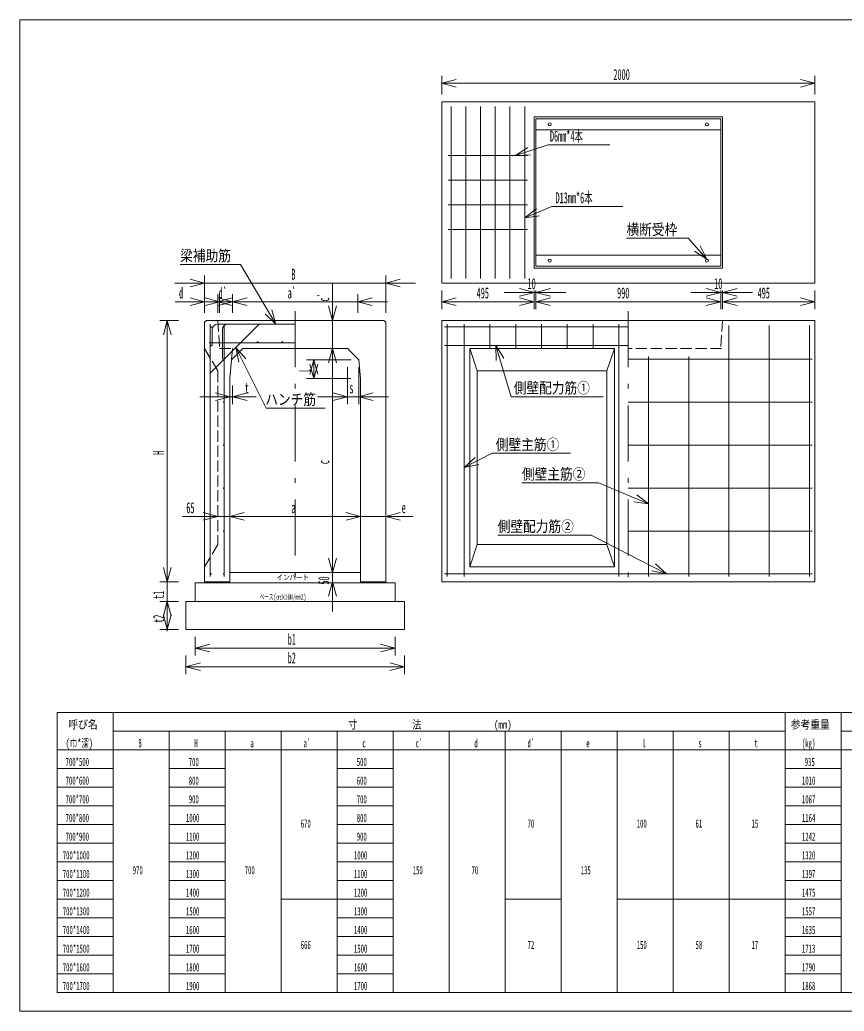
# Model space of a CAD drawing. Units: millimetres, scale not verified. Extents: x 255 to 7715, y 190 to 5500.
# Drawn here: x 255 to 4671, y 190 to 5500 of the extents above; entities that cross this region are included whole.
import ezdxf
from ezdxf.enums import TextEntityAlignment as Align

# ---------------------------------------------------------------- set-up
doc = ezdxf.new("R2010")
doc.units = ezdxf.units.MM
doc.header["$LTSCALE"] = 10
doc.linetypes.add('USER1', pattern=[8, 6, -2])
doc.linetypes.add('USER2', pattern=[50.5, 30, -9, 2.5, -9])
for name, color, linetype, lineweight in [('1', 7, 'Continuous', 18), ('10', 3, 'Continuous', 18), ('17', 7, 'Continuous', 18), ('18', 7, 'Continuous', 18)]:
    doc.layers.add(name, color=color, linetype=linetype, lineweight=lineweight)
doc.styles.add('ＭＳ ゴシック', font='')
doc.styles.get('ＭＳ ゴシック').set_extended_font_data('MS Gothic')

msp = doc.modelspace()

# ---------------------------------------------------------------- linework, layer by layer
at = {"layer": '1'}
for p, q in [((255, 5500), (255, 190)), ((7715, 5500), (255, 5500)), ((2515, 5200), (2515, 5100)), ((2515, 5160), (2592.27, 5180.71)), ((2515, 5160), (4515, 5160)), ((2515, 5160), (2592.27, 5139.29)), ((4515, 5160), (4437.73, 5180.71)), ((4515, 5160), (4437.73, 5139.29)), ((4515, 5200), (4515, 5100)), ((4515, 5060), (2515, 5060)), ((2515, 5060), (2515, 4575)), ((4515, 4575), (4515, 5060)), ((3020, 4980), (3010, 4980)), ((3010, 4980), (3010, 4575)), ((4020, 4980), (3020, 4980)), ((4010, 4970), (3020, 4970)), ((3020, 4970), (3020, 4575)), ((4010, 4575), (4010, 4970)), ((4020, 4575), (4020, 4980)), ((4010, 4910), (3020, 4910)), ((2515, 4575), (2515, 4090)), ((3010, 4575), (3010, 4170)), ((3020, 4575), (3020, 4180)), ((4010, 4180), (4010, 4575)), ((4020, 4170), (4020, 4575)), ((4515, 4090), (4515, 4575)), ((3835, 4330), (3505, 4330)), ((3936, 4218), (3835, 4330)), ((3936, 4218), (3868.87, 4261.52)), ((3936, 4218), (3899.63, 4289.25)), ((3020, 4240), (4010, 4240)), ((1436.92, 4190), (1113.89, 4190)), ((1626.17, 3870), (1436.92, 4190)), ((3010, 4170), (4020, 4170)), ((3020, 4180), (4010, 4180)), ((1085, 4090), (2375, 4090)), ((1245, 4090), (1167.73, 4110.71)), ((1245, 4090), (1167.73, 4069.29)), ((1245, 4130), (1245, 3930)), ((1930, 3580), (1930, 4091.27)), ((2215, 4130), (2215, 3930)), ((2215, 4090), (2292.27, 4110.71)), ((2215, 4090), (2292.27, 4069.29)), ((2515, 4090), (4515, 4090)), ((2515, 3950), (2515, 4050)), ((2850, 4040), (3180, 4040)), ((3010, 4040), (2932.73, 4060.71)), ((3010, 4040), (2932.73, 4019.29)), ((3010, 3950), (3010, 4050)), ((3010, 4000), (3010, 4050)), ((3020, 4040), (3097.27, 4060.71)), ((3020, 3950), (3020, 4050)), ((3020, 4000), (3020, 4050)), ((3020, 4040), (3097.27, 4019.29)), ((3850, 4040), (4180, 4040)), ((4010, 4040), (3932.73, 4060.71)), ((4010, 4040), (3932.73, 4019.29)), ((4010, 3950), (4010, 4050)), ((4010, 4000), (4010, 4050)), ((4020, 4040), (4097.27, 4060.71)), ((4020, 3950), (4020, 4050)), ((4020, 4000), (4020, 4050)), ((4020, 4040), (4097.27, 4019.29)), ((4515, 3950), (4515, 4050)), ((1475, 3990), (1087.96, 3990)), ((1165, 3990), (1555, 3990)), ((1245, 3990), (1167.73, 4010.71)), ((1245, 3990), (1167.73, 3969.29)), ((1235, 3990), (2225, 3990)), ((1245, 4030), (1245, 3930)), ((1325, 3990), (1247.73, 4010.71)), ((1325, 3990), (1247.73, 3969.29)), ((1315, 4030), (1315, 3930)), ((1315, 3990), (1392.27, 4010.71)), ((1315, 3990), (1392.27, 3969.29)), ((1395, 3990), (1317.73, 4010.71)), ((1395, 3990), (1317.73, 3969.29)), ((1325, 4030), (1325, 3930)), ((1395, 4030), (1395, 3930)), ((1395, 4030), (1395, 3930)), ((1395, 3990), (1472.27, 4010.71)), ((1395, 3990), (1472.27, 3969.29)), ((2065, 4030), (2065, 3930)), ((2065, 3990), (2142.27, 4010.71)), ((2065, 3990), (2142.27, 3969.29)), ((2515, 3990), (2592.27, 4010.71)), ((2515, 3990), (3010, 3990)), ((2515, 3990), (2592.27, 3969.29)), ((3010, 3990), (2932.73, 4010.71)), ((3010, 3990), (2932.73, 3969.29)), ((3020, 3990), (3097.27, 4010.71)), ((3020, 3990), (4010, 3990)), ((3020, 3990), (3097.27, 3969.29)), ((4010, 3990), (3932.73, 4010.71)), ((4010, 3990), (3932.73, 3969.29)), ((4020, 3990), (4097.27, 4010.71)), ((4020, 3990), (4515, 3990)), ((4020, 3990), (4097.27, 3969.29)), ((4515, 3990), (4437.73, 4010.71)), ((4515, 3990), (4437.73, 3969.29)), ((1626.17, 3870), (1604.66, 3947.05)), ((1930, 3890), (1909.29, 3967.27)), ((1930, 3890), (1950.71, 3967.27)), ((1005, 3890), (1105, 3890)), ((1045, 3890), (1024.29, 3812.73)), ((1045, 3890), (1045, 2490)), ((1045, 3890), (1065.71, 3812.73)), ((1245, 3880), (1255, 3890)), ((1245, 3420), (1245, 3880)), ((1255, 3890), (2205, 3890)), ((1626.17, 3870), (1569.01, 3925.97)), ((2205, 3890), (2215, 3880)), ((2215, 3420), (2215, 3880)), ((4065, 3890), (2515, 3890)), ((2515, 3420), (2515, 3890)), ((4057.31, 3890), (4119.53, 3890)), ((4057.31, 3890), (4119.53, 3890)), ((4515, 3890), (4115, 3890)), ((4515, 3890), (4115, 3890)), ((4515, 3420), (4515, 3890)), ((1275, 3606.62), (1537.01, 3870)), ((1285, 3755), (1285, 3840)), ((1315, 3870), (1730, 3870)), ((1340, 3681.5), (1340, 3840)), ((1370, 3870), (1527.63, 3870)), ((2773.3, 3870), (2773.3, 3740)), ((2911.6, 3870), (2911.6, 3740)), ((3049.9, 3870), (3049.9, 3740)), ((3188.2, 3870), (3188.2, 3740)), ((3326.5, 3870), (3326.5, 3740)), ((1389.32, 3679), (1450, 3740)), ((1411.96, 3744.3), (1575, 3420)), ((1411.96, 3744.3), (1465.17, 3684.56)), ((1411.96, 3744.3), (1428.17, 3665.96)), ((2010, 3740), (1450, 3740)), ((1930, 3740), (1909.29, 3662.73)), ((1930, 3740), (1909.29, 3662.73)), ((1930, 2540), (1930, 3740)), ((1930, 3740), (1950.71, 3662.73)), ((1930, 3740), (1950.71, 3662.73)), ((2071, 3679), (2010, 3740)), ((3440, 3740), (2665, 3740)), ((2665, 3740), (2705, 3620)), ((2665, 3740), (2665, 3420)), ((3440, 3740), (3400, 3620)), ((3440, 3420), (3440, 3740)), ((1389.32, 3679), (1380, 3579)), ((1790, 3679), (2031, 3679)), ((1830, 3679), (1809.29, 3601.73)), ((1830, 3679), (1830, 3579)), ((1830, 3679), (1850.71, 3601.73)), ((2080, 3579), (2071, 3679)), ((1830, 3579), (1809.29, 3656.27)), ((1830, 3579), (1850.71, 3656.27)), ((2010, 3441.5), (2010, 3639)), ((2071, 3441.5), (2071, 3639)), ((3400, 3620), (2705, 3620)), ((2705, 3620), (2705, 3420)), ((3400, 3420), (3400, 3620)), ((1380, 3420), (1380, 3579)), ((1790, 3579), (2025.81, 3579)), ((2080, 3420), (2080, 3579)), ((1380, 3441.5), (1380, 3539)), ((1395, 3441.5), (1395, 3541.5)), ((1220, 3481.5), (1520.53, 3481.5)), ((1380, 3481.5), (1302.73, 3502.21)), ((1380, 3481.5), (1302.73, 3460.79)), ((1395, 3481.5), (1472.27, 3502.21)), ((1395, 3481.5), (1472.27, 3460.79)), ((1850, 3481.5), (2231, 3481.5)), ((2010, 3481.5), (1932.73, 3502.21)), ((2010, 3481.5), (1932.73, 3460.79)), ((2071, 3481.5), (2148.27, 3502.21)), ((2071, 3481.5), (2148.27, 3460.79)), ((1245, 3420), (1245, 2790)), ((1380, 3420), (1380, 2790)), ((1575, 3420), (1890, 3420)), ((2080, 3420), (2080, 2790)), ((2215, 3420), (2215, 2790)), ((2515, 3420), (2515, 2790)), ((2665, 2790), (2665, 3420)), ((2705, 3420), (2705, 2790)), ((3400, 2790), (3400, 3420)), ((3440, 3420), (3440, 2790)), ((4515, 3420), (4515, 2790)), ((1540, 2840), (1126.96, 2840)), ((1315, 2840), (1237.73, 2860.71)), ((1315, 2840), (1237.73, 2819.29)), ((1380, 2840), (1457.27, 2860.71)), ((1380, 2840), (1457.27, 2860.71)), ((1380, 2840), (2080, 2840)), ((1380, 2840), (1457.27, 2819.29)), ((1380, 2840), (1457.27, 2819.29)), ((1920, 2840), (2360.76, 2840)), ((2080, 2840), (2002.73, 2860.71)), ((2080, 2840), (2002.73, 2860.71)), ((2080, 2840), (2002.73, 2819.29)), ((2080, 2840), (2002.73, 2819.29)), ((2215, 2840), (2292.27, 2860.71)), ((2215, 2840), (2292.27, 2819.29)), ((1245, 2770), (1245, 2790)), ((1245, 2490), (1245, 2770)), ((1380, 2490), (1380, 2790)), ((2080, 2490), (2080, 2790)), ((2215, 2770), (2215, 2790)), ((2215, 2770), (2215, 2490)), ((2515, 2770), (2515, 2790)), ((2515, 2490), (2515, 2770)), ((2665, 2790), (2665, 2570)), ((2705, 2790), (2705, 2690)), ((3400, 2690), (3400, 2790)), ((3440, 2570), (3440, 2790)), ((4515, 2770), (4515, 2790)), ((4515, 2490), (4515, 2770)), ((1930, 2330), (1930, 2700)), ((2665, 2570), (2705, 2690)), ((2705, 2690), (3400, 2690)), ((3400, 2690), (3440, 2570)), ((1045, 2650), (1045, 2225)), ((1930, 2540), (1909.29, 2617.27)), ((1930, 2540), (1909.29, 2617.27)), ((1930, 2540), (1950.71, 2617.27)), ((1930, 2540), (1950.71, 2617.27)), ((1045, 2490), (1024.29, 2567.27)), ((1045, 2490), (1024.29, 2567.27)), ((1045, 2490), (1065.71, 2567.27)), ((1045, 2490), (1065.71, 2567.27)), ((2665, 2570), (3440, 2570)), ((1005, 2490), (1105, 2490)), ((1005, 2490), (1105, 2490)), ((1245, 2490), (1380, 2490)), ((1930, 2490), (1909.29, 2412.73)), ((1930, 2490), (1950.71, 2412.73)), ((2080, 2490), (2215, 2490)), ((2515, 2490), (4515, 2490)), ((1005, 2385), (1105, 2385)), ((1005, 2385), (1105, 2385)), ((1045, 2385), (1024.29, 2307.73)), ((1045, 2385), (1024.29, 2307.73)), ((1045, 2385), (1065.71, 2307.73)), ((1045, 2385), (1045, 2235)), ((1045, 2385), (1065.71, 2307.73)), ((1045, 2235), (1024.29, 2312.27)), ((1045, 2235), (1065.71, 2312.27)), ((1005, 2235), (1105, 2235)), ((1195, 2095), (1195, 2195)), ((2265, 2095), (2265, 2195)), ((1195, 2135), (1272.27, 2155.71)), ((1195, 2135), (2265, 2135)), ((1195, 2135), (1272.27, 2114.29)), ((2265, 2135), (2187.73, 2155.71)), ((2265, 2135), (2187.73, 2114.29)), ((1145, 1995), (1145, 2095)), ((2315, 1995), (2315, 2095)), ((1145, 2035), (1222.27, 2055.71)), ((1145, 2035), (2315, 2035)), ((1145, 2035), (1222.27, 2014.29)), ((2315, 2035), (2237.73, 2055.71)), ((2315, 2035), (2237.73, 2014.29)), ((455, 1790), (5855, 1790)), ((455, 690), (455, 1790)), ((455, 1790), (455, 290)), ((5855, 1790), (455, 1790)), ((755, 1790), (755, 690)), ((755, 1790), (755, 690)), ((4355, 1790), (4355, 690)), ((4655, 690), (4655, 1790)), ((755, 1690), (4355, 1690)), ((1055, 1690), (1055, 690)), ((1355, 690), (1355, 1690)), ((1655, 1690), (1655, 690)), ((1955, 690), (1955, 1690)), ((2255, 1690), (2255, 690)), ((2555, 690), (2555, 1690)), ((2855, 1690), (2855, 690)), ((3155, 690), (3155, 1690)), ((3455, 690), (3455, 1690)), ((3755, 690), (3755, 1690)), ((4055, 690), (4055, 1690)), ((4655, 1690), (5255, 1690)), ((455, 1590), (5855, 1590)), ((455, 1590), (5855, 1590)), ((455, 1490), (755, 1490)), ((1055, 1490), (1355, 1490)), ((1955, 1490), (2255, 1490)), ((4355, 1490), (4655, 1490)), ((455, 1390), (755, 1390)), ((1055, 1390), (1355, 1390)), ((2255, 1390), (1955, 1390)), ((4355, 1390), (4655, 1390)), ((455, 1290), (755, 1290)), ((1055, 1290), (1355, 1290)), ((1955, 1290), (2255, 1290)), ((4355, 1290), (4655, 1290)), ((455, 1190), (755, 1190)), ((1355, 1190), (1055, 1190)), ((2255, 1190), (1955, 1190)), ((4655, 1190), (4355, 1190)), ((455, 1090), (755, 1090)), ((1055, 1090), (1355, 1090)), ((1955, 1090), (2255, 1090)), ((4355, 1090), (4655, 1090)), ((455, 990), (755, 990)), ((1355, 990), (1055, 990)), ((2255, 990), (1955, 990)), ((4655, 990), (4355, 990)), ((455, 890), (755, 890)), ((1055, 890), (1355, 890)), ((1955, 890), (2255, 890)), ((4355, 890), (4655, 890)), ((455, 790), (755, 790)), ((1355, 790), (1055, 790)), ((1655, 790), (1955, 790)), ((2255, 790), (1955, 790)), ((2855, 790), (3155, 790)), ((3455, 790), (3755, 790)), ((3755, 790), (4055, 790)), ((4055, 790), (4355, 790)), ((4655, 790), (4355, 790)), ((455, 690), (755, 690)), ((755, 490), (755, 690)), ((1055, 490), (1055, 690)), ((1055, 690), (1355, 690)), ((1355, 690), (1355, 490)), ((1655, 490), (1655, 690)), ((1955, 690), (1955, 490)), ((1955, 690), (2255, 690)), ((2255, 690), (2255, 490)), ((2555, 690), (2555, 490)), ((2855, 490), (2855, 690)), ((3155, 690), (3155, 490)), ((3455, 690), (3455, 490)), ((3755, 490), (3755, 690)), ((4055, 690), (4055, 490)), ((4355, 490), (4355, 690)), ((4355, 690), (4655, 690)), ((4655, 690), (4655, 490)), ((455, 590), (755, 590)), ((1355, 590), (1055, 590)), ((2255, 590), (1955, 590)), ((4355, 590), (4655, 590)), ((455, 490), (755, 490)), ((755, 490), (755, 390)), ((1055, 390), (1055, 490)), ((1055, 490), (1355, 490)), ((1355, 490), (1355, 390)), ((1655, 390), (1655, 490)), ((1955, 490), (1955, 390)), ((1955, 490), (2255, 490)), ((2255, 390), (2255, 490)), ((2555, 490), (2555, 390)), ((2855, 390), (2855, 490)), ((3155, 490), (3155, 390)), ((3455, 390), (3455, 490)), ((3755, 490), (3755, 390)), ((4055, 390), (4055, 490)), ((4355, 490), (4355, 390)), ((4355, 490), (4655, 490)), ((4655, 390), (4655, 490)), ((455, 390), (755, 390)), ((755, 390), (755, 290)), ((1055, 390), (1055, 290)), ((1055, 390), (1355, 390)), ((1355, 290), (1355, 390)), ((1655, 390), (1655, 290)), ((1955, 390), (1955, 290)), ((1955, 390), (2255, 390)), ((2255, 390), (2255, 290)), ((2555, 390), (2555, 290)), ((2855, 390), (2855, 290)), ((3155, 390), (3155, 290)), ((3455, 390), (3455, 290)), ((3755, 390), (3755, 290)), ((4055, 390), (4055, 290)), ((4355, 390), (4355, 290)), ((4355, 390), (4655, 390)), ((4655, 390), (4655, 290)), ((455, 290), (5855, 290)), ((255, 190), (7715, 190))]:
    msp.add_line(p, q, dxfattribs=at)
at = {"layer": '1', "linetype": 'USER2'}
for p, q in [((1730, 3940), (1730, 2440)), ((3515, 3940), (3515, 2440)), ((1730, 2790), (1730, 2770))]:
    msp.add_line(p, q, dxfattribs=at)
at = {"layer": '1', "linetype": 'USER1'}
for p, q in [((1315, 3890), (1325, 3740)), ((4020, 3890), (4010, 3740)), ((1245, 3740), (1315, 3620)), ((1325, 3740), (1395, 3740)), ((1395, 3740), (1380, 3579)), ((4015, 3740), (3515, 3740)), ((1315, 3620), (1315, 2690)), ((1315, 2690), (1245, 2570))]:
    msp.add_line(p, q, dxfattribs=at)
at = {"layer": '1'}
for centre in [(3094, 4940), (3936, 4940), (3094, 4210), (3936, 4210)]:
    msp.add_circle(centre, 8, dxfattribs=at)
for centre in [(1315, 3840), (1370, 3840)]:
    msp.add_arc(centre, 30, 90, 180, dxfattribs=at)
at = {"layer": '10'}
for p, q in [((2565, 5035), (2565, 4115)), ((2644, 5035), (2644, 4115)), ((2723, 4115), (2723, 5035)), ((2802, 4115), (2802, 5035)), ((2881, 4115), (2881, 5035)), ((2960, 4115), (2960, 5035)), ((2910.23, 4773), (3085, 4830)), ((2910.23, 4773), (2977.27, 4816.64)), ((3085, 4830), (3415, 4830)), ((2550, 4773), (2975, 4773)), ((2910.23, 4773), (2990.11, 4777.27)), ((2975, 4641), (2550, 4641)), ((2550, 4509), (2975, 4509)), ((2960, 4440), (3105, 4500)), ((2960, 4440), (3023.49, 4488.68)), ((3105, 4500), (3485, 4500)), ((2960, 4440), (3039.32, 4450.41)), ((2550, 4377), (2975, 4377)), ((1270, 3770), (1730, 3770)), ((1195, 2385), (1145, 2385)), ((1145, 2385), (1145, 2235)), ((2315, 2385), (2265, 2385)), ((2315, 2235), (2315, 2385)), ((1145, 2235), (2315, 2235))]:
    msp.add_line(p, q, dxfattribs=at)
for centre in [(1529, 3773), (1661, 3773)]:
    msp.add_circle(centre, 3, dxfattribs=at)
at = {"layer": '17'}
for p, q in [((1350, 3420), (1350, 3862.5)), ((4054, 2517.5), (4054, 3862.5)), ((4269.5, 3862.5), (4269.5, 2517.5)), ((4485, 3862.5), (4485, 3420)), ((3515, 3681.5), (4500, 3681.5)), ((3623, 2517.5), (3623, 3696.5)), ((3838.5, 3696.5), (3838.5, 2517.5)), ((3515, 3451.5), (4500, 3451.5)), ((1350, 3420), (1350, 2790)), ((4485, 2790), (4485, 3420)), ((4500, 3221.5), (3515, 3221.5)), ((3355, 3020), (2945, 3020)), ((3623, 2907.25), (3355, 3020)), ((3515, 2991.5), (4500, 2991.5)), ((3623, 2907.25), (3559.8, 2956.3)), ((3623, 2907.25), (3543.74, 2918.13)), ((1350, 2517.5), (1350, 2790)), ((4500, 2761.5), (3515, 2761.5)), ((4485, 2790), (4485, 2517.5)), ((3315, 2740), (2815, 2740)), ((3719.49, 2532.5), (3315, 2740)), ((3719.49, 2532.5), (3641.29, 2549.35)), ((3719.49, 2532.5), (3660.19, 2586.19)), ((4500, 2532.5), (3515, 2532.5)), ((1245, 2485), (1195, 2485)), ((1195, 2485), (1195, 2385)), ((2265, 2485), (2215, 2485)), ((2265, 2385), (2265, 2485)), ((1195, 2385), (2265, 2385))]:
    msp.add_line(p, q, dxfattribs=at)
for centre in [(1348, 3679.5), (1348, 3451.5), (1348, 3221.5), (1348, 2991.5), (1348, 2761.5), (1348, 2532.5)]:
    msp.add_circle(centre, 2, dxfattribs=at)
at = {"layer": '18'}
for p, q in [((1275, 3420), (1275, 3870)), ((2530, 3855), (3515, 3855)), ((2545, 3870), (2545, 3420)), ((2635, 3870), (2635, 3420)), ((3465, 3870), (3465, 3420)), ((2530, 3755), (3515, 3755)), ((2805, 3755), (2887.85, 3481.5)), ((2805, 3755), (2847.22, 3687.05)), ((2805, 3755), (2807.59, 3675.04)), ((2887.85, 3481.5), (3381.06, 3481.5)), ((1275, 2790), (1275, 3420)), ((2545, 3420), (2545, 2790)), ((2635, 2790), (2635, 3420)), ((3465, 3420), (3465, 2790)), ((2635, 3102.38), (2785, 3178.15)), ((2635, 3102.38), (2694.64, 3155.7)), ((2785, 3178.15), (3205, 3178.15)), ((2635, 3102.38), (2713.31, 3118.74)), ((1275, 2517.5), (1275, 2790)), ((2545, 2790), (2545, 2517.5)), ((2635, 2790), (2635, 2517.5)), ((3465, 2790), (3465, 2517.5)), ((1380, 2540), (2080, 2540)), ((2530, 2532.5), (3515, 2532.5)), ((1245, 2490), (1245, 2485)), ((1245, 2485), (2215, 2485)), ((2215, 2485), (2215, 2490))]:
    msp.add_line(p, q, dxfattribs=at)
for centre in [(1277.5, 3855), (1277.5, 3755), (1277.5, 2532.5)]:
    msp.add_circle(centre, 2.5, dxfattribs=at)

# ---------------------------------------------------------------- texts
at = {"layer": '1', "style": 'ＭＳ ゴシック'}
for s, height, width, p in [('2000', 58.65, 0.5, (3435, 5160)), ('横断受枠', 58.65, 0.85, (3505, 4330)), ('梁補助筋', 58.65, 0.85, (1113.89, 4190)), ('B', 58.65, 0.5, (1710, 4090)), ('10', 58.65, 0.5, (2975, 4040)), ('10', 58.65, 0.5, (3975, 4040)), ('d', 58.65, 0.5, (1107.96, 3990)), ('d`', 58.65, 0.5, (1320, 3990)), ('a`', 58.65, 0.5, (1690, 3990)), ('495', 58.65, 0.5, (2702.5, 3990)), ('990', 58.65, 0.5, (3455, 3990)), ('495', 58.65, 0.5, (4207.5, 3990)), ('t', 58.65, 0.5, (1460.53, 3481.5)), ('ハンチ筋', 58.65, 0.85, (1570, 3420)), ('s', 58.65, 0.5, (2020.5, 3481.5)), ('65', 58.65, 0.5, (1146.96, 2840)), ('a', 58.65, 0.5, (1710, 2840)), ('e', 58.65, 0.5, (2300.76, 2840)), ('b1', 58.65, 0.5, (1690, 2135)), ('b2', 58.65, 0.5, (1690, 2035)), ('呼び名', 43.99, 0.85, (515, 1690)), ('寸\u3000\u3000    \u3000\u3000法\u3000        \u3000\u3000\u3000(mm)', 43.99, 0.8, (2015, 1690)), ('参考重量', 43.99, 0.85, (4385, 1690)), ('(巾*深)', 43.99, 0.65, (500, 1590)), ('B', 43.99, 0.5, (890, 1590)), ('H', 43.99, 0.5, (1190, 1590)), ('a`', 43.99, 0.5, (1775, 1590)), ('c`', 43.99, 0.5, (2375, 1590)), ('d', 43.99, 0.5, (2690, 1590)), ('d`', 43.99, 0.5, (2975, 1590)), ('l', 43.99, 0.5, (3590, 1590)), ('(kg)', 43.99, 0.5, (4445, 1590)), ('a', 43.99, 0.5, (1490, 1590)), ('c', 43.99, 0.5, (2090, 1590)), ('e', 43.99, 0.5, (3290, 1590)), ('s', 43.99, 0.5, (3890, 1590)), ('t', 43.99, 0.5, (4190, 1590)), ('700*500', 43.99, 0.5, (500, 1490)), ('700', 43.99, 0.5, (1160, 1490)), ('500', 43.99, 0.5, (2060, 1490)), ('935', 43.99, 0.5, (4460, 1490)), ('700*600', 43.99, 0.5, (500, 1390)), ('800', 43.99, 0.5, (1160, 1390)), ('600', 43.99, 0.5, (2060, 1390)), ('1010', 43.99, 0.5, (4445, 1390)), ('700*700', 43.99, 0.5, (500, 1290)), ('900', 43.99, 0.5, (1160, 1290)), ('700', 43.99, 0.5, (2060, 1290)), ('1087', 43.99, 0.5, (4445, 1290)), ('700*800', 43.99, 0.5, (500, 1190)), ('1000', 43.99, 0.5, (1145, 1190)), ('800', 43.99, 0.5, (2060, 1190)), ('1164', 43.99, 0.5, (4445, 1190)), ('670', 43.99, 0.5, (1760, 1160)), ('70', 43.99, 0.5, (2975, 1160)), ('100', 43.99, 0.5, (3560, 1160)), ('61', 43.99, 0.5, (3875, 1160)), ('15', 43.99, 0.5, (4175, 1160)), ('700*900', 43.99, 0.5, (500, 1090)), ('1100', 43.99, 0.5, (1145, 1090)), ('900', 43.99, 0.5, (2060, 1090)), ('1242', 43.99, 0.5, (4445, 1090)), ('700*1000', 43.99, 0.5, (485, 990)), ('1200', 43.99, 0.5, (1145, 990)), ('1000', 43.99, 0.5, (2045, 990)), ('1320', 43.99, 0.5, (4445, 990)), ('970', 43.99, 0.5, (860, 910)), ('700', 43.99, 0.5, (1460, 910)), ('150', 43.99, 0.5, (2360, 910)), ('70', 43.99, 0.5, (2675, 910)), ('135', 43.99, 0.5, (3260, 910)), ('700*1100', 43.99, 0.5, (485, 890)), ('1300', 43.99, 0.5, (1145, 890)), ('1100', 43.99, 0.5, (2045, 890)), ('1397', 43.99, 0.5, (4445, 890)), ('700*1200', 43.99, 0.5, (485, 790)), ('1400', 43.99, 0.5, (1145, 790)), ('1200', 43.99, 0.5, (2045, 790)), ('1475', 43.99, 0.5, (4445, 790)), ('700*1300', 43.99, 0.5, (485, 690)), ('1500', 43.99, 0.5, (1145, 690)), ('1300', 43.99, 0.5, (2045, 690)), ('1557', 43.99, 0.5, (4445, 690)), ('700*1400', 43.99, 0.5, (485, 590)), ('1600', 43.99, 0.5, (1145, 590)), ('1400', 43.99, 0.5, (2045, 590)), ('1635', 43.99, 0.5, (4445, 590)), ('700*1500', 43.99, 0.5, (485, 490)), ('1700', 43.99, 0.5, (1145, 490)), ('666', 43.99, 0.5, (1760, 510)), ('1500', 43.99, 0.5, (2045, 490)), ('72', 43.99, 0.5, (2975, 510)), ('150', 43.99, 0.5, (3560, 510)), ('58', 43.99, 0.5, (3875, 510)), ('17', 43.99, 0.5, (4175, 510)), ('1713', 43.99, 0.5, (4445, 490)), ('700*1600', 43.99, 0.5, (485, 390)), ('1800', 43.99, 0.5, (1145, 390)), ('1600', 43.99, 0.5, (2045, 390)), ('1790', 43.99, 0.5, (4445, 390)), ('700*1700', 43.99, 0.5, (485, 290)), ('1900', 43.99, 0.5, (1145, 290)), ('1700', 43.99, 0.5, (2045, 290)), ('1868', 43.99, 0.5, (4445, 290))]:
    msp.add_text(s, height=height, dxfattribs=dict(at, width=width)).set_placement(p, align=Align.BOTTOM_LEFT)
at = {"layer": '1', "style": 'ＭＳ ゴシック', "width": 0.5}
for s, p in [('c`', (1930, 3991.27)), ('l', (1830, 3609)), ('H', (1045, 3170)), ('c', (1930, 3120)), ('50', (1930, 2475)), ('t1', (1045, 2397.5)), ('t2', (1045, 2270))]:
    msp.add_text(s, height=58.65, rotation=90, dxfattribs=at).set_placement(p, align=Align.BOTTOM_LEFT)
at = {"layer": '10', "color": 7, "style": 'ＭＳ ゴシック', "width": 0.55}
for s, p in [('D6mm*4本', (3095, 4830)), ('D13mm*6本', (3125, 4500))]:
    msp.add_text(s, height=58.65, dxfattribs=at).set_placement(p, align=Align.BOTTOM_LEFT)
at = {"layer": '17', "style": 'ＭＳ ゴシック'}
for s, height, width, p in [('側壁主筋②', 58.65, 0.85, (2945, 3020)), ('側壁配力筋②', 58.65, 0.85, (2815, 2740)), ('ベース(σck16N/mm2)', 29.33, 0.6, (1540, 2385))]:
    msp.add_text(s, height=height, dxfattribs=dict(at, width=width)).set_placement(p, align=Align.BOTTOM_LEFT)
at = {"layer": '18', "style": 'ＭＳ ゴシック', "width": 0.85}
for s, height, p in [('側壁配力筋①', 58.65, (2901.06, 3481.5)), ('側壁主筋①', 58.65, (2805, 3178.15)), ('インバート', 29.33, (1630, 2490))]:
    msp.add_text(s, height=height, dxfattribs=at).set_placement(p, align=Align.BOTTOM_LEFT)

doc.saveas('drawing.dxf')
